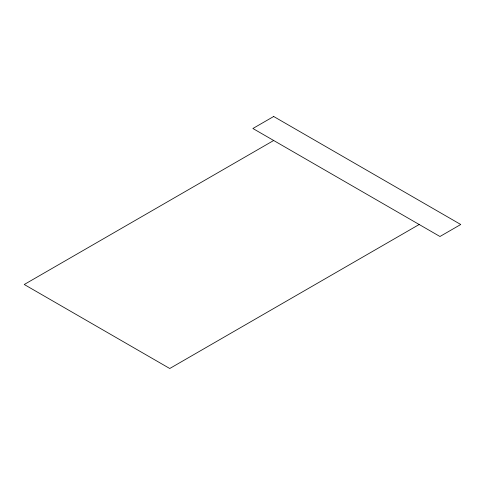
<?xml version="1.0" encoding="UTF-8"?>
<svg xmlns="http://www.w3.org/2000/svg" width="485" height="485" viewBox="0 0 485 485"><rect width="100%" height="100%" fill="white"/><g stroke="black" fill="none" stroke-linecap="round" stroke-linejoin="round"><path stroke-width="0.73" d="M273.679 140.498L24.25 284.501L169.75 368.503L419.179 224.5M273.679 116.497L252.891 128.495L439.962 236.498L460.75 224.5L273.679 116.497"/></g></svg>
